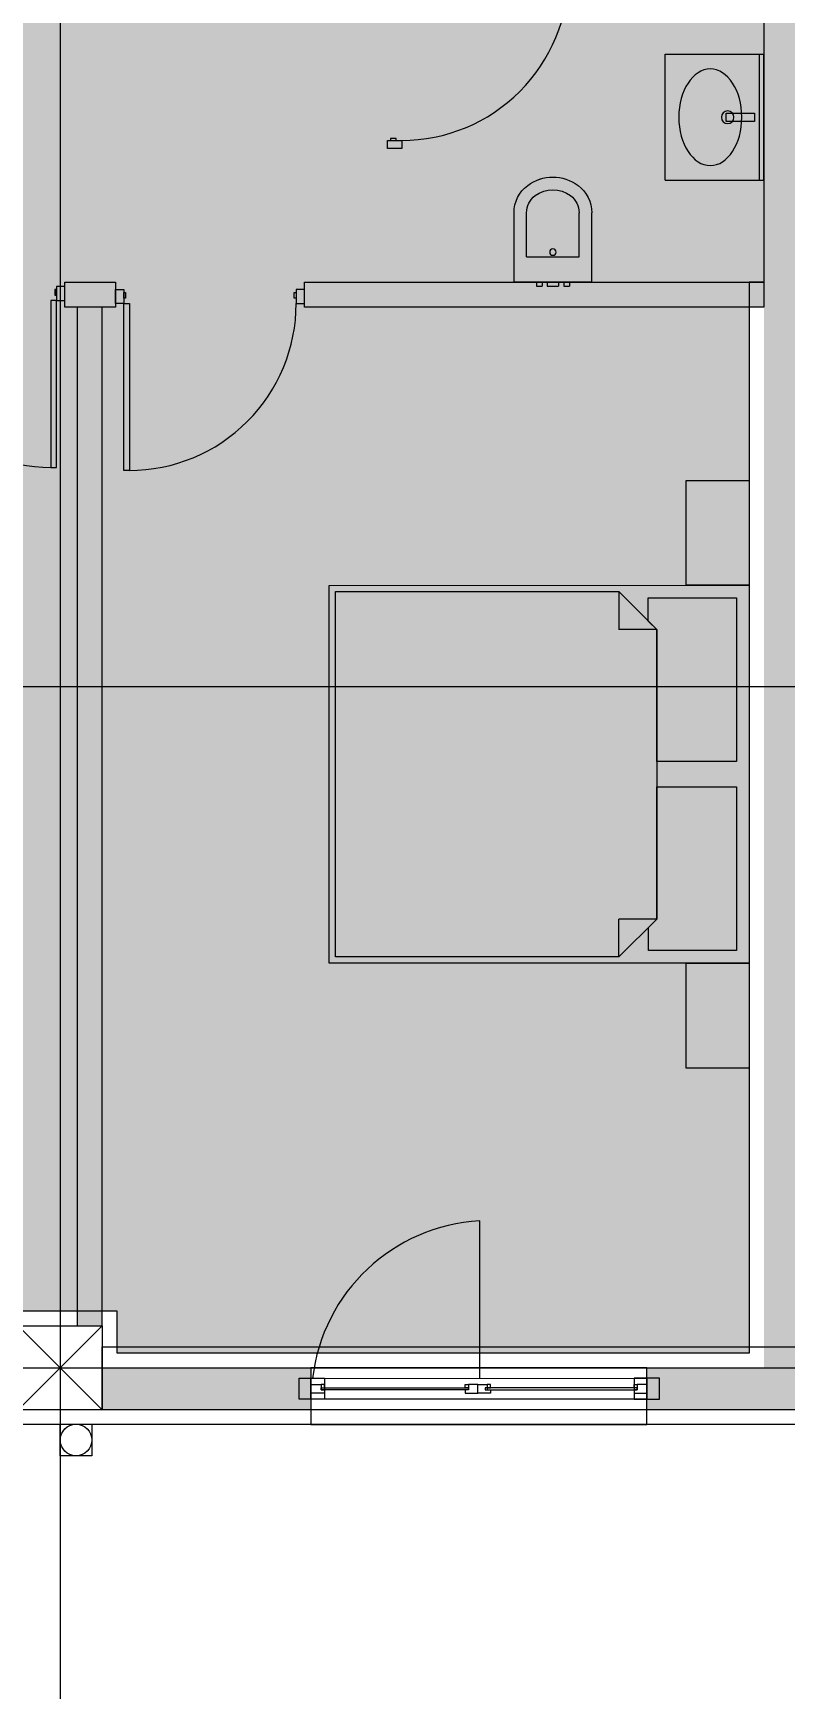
# Model space of a CAD drawing. Header units: millimetres. Extents: x 475159934 to 476245151, y 4620917055 to 4621447368.
# Drawn here: x 475261595 to 475265174, y 4621093686 to 4621101575 of the extents above; entities that cross this region are included whole.
import ezdxf

# ---------------------------------------------------------------- set-up
doc = ezdxf.new("R2010")
doc.units = ezdxf.units.MM
doc.header["$MEASUREMENT"] = 0
for name, color, linetype, lineweight in [('2D Drafting - General_Pen_No__1_Pen_No__7', 7, 'Continuous', 0), ('2D Drafting - General_Pen_No__250_Pen_No__2_Pen_No__250', 7, 'Continuous', 0), ('2D Drafting - General_Pen_No__250_Pen_No__2_Pen_No__7', 7, 'Continuous', 0), ('2D Drafting - General_Pen_No__250_Pen_No__7_Pen_No__250', 7, 'Continuous', 0), ('2D Drafting - General_Pen_No__250_Pen_No__7_Pen_No__7', 7, 'Continuous', 0), ('2D Drafting - General_Pen_No__7_Pen_No__7_Pen_No__7', 7, 'Continuous', 0), ('Doors_Pen_No__7_Pen_No__7_Pen_No__7', 7, 'Continuous', 0), ('G-Anno-Nplt_Pen_No__151', 151, 'Continuous', 0), ('G-Anno-Nplt_Pen_No__4', 7, 'Continuous', 0), ('gegmebi_Pen_No__7_Pen_No__7', 7, 'Continuous', 0), ('kar-panjara_Pen_No__7_Pen_No__7_Pen_No__7', 7, 'Continuous', 0), ('New_0. გაღებები_Pen_No__210', 6, 'Continuous', 0), ('New_reg_nak_Pen_No__7', 7, 'Continuous', 0), ('zoma_Pen_No__1', 1, 'Continuous', 0), ('zoma_Pen_No__142', 142, 'Continuous', 0), ('zoma_Pen_No__5_Pen_No__5', 5, 'Continuous', 0)]:
    doc.layers.add(name, color=color, linetype=linetype, lineweight=lineweight)
for name, color, linetype in [('New_Interior - Furniture', 7, 'Continuous'), ('New_R03_Nakveti', 7, 'Continuous'), ('zoma', 7, 'Continuous')]:
    doc.layers.add(name, color=color, linetype=linetype)
doc.layers.add('New_Interior - Furniture _Pen_No__252', color=7, linetype='Continuous', lineweight=0, true_color=0x666666)
doc.layers.add('New_R03_Nakveti_Pen_No__252', color=7, linetype='Continuous', lineweight=0, true_color=0x666666)
doc.styles.add('GENERATED_STYLE_3', font='arial.ttf')
doc.dimstyles.new('GENERATED_STYLE__11', dxfattribs={"dimtxt": 500, "dimasz": 228, "dimexe": 0.18, "dimexo": 3, "dimgap": 0, "dimtad": 1, "dimlfac": 0.001, "dimzin": 0, "dimdsep": 46, "dimtxsty": 'GENERATED_STYLE_3', "dimblk": 'ARROWHEAD_2', "dimblk1": 'ARROWHEAD_2', "dimblk2": 'ARROWHEAD_2', "dimcen": 0.09, "dimclrd": 1, "dimclre": 1, "dimclrt": 1, "dimadec": 0, "dimazin": 0, "dimtfac": 1, "dimtdec": 4, "dimtmove": 2, "dimatfit": 3, "dimfxl": 1, "dimtolj": 1, "dimtzin": 0, "dimarcsym": 0})
doc.dimstyles.new('GENERATED_STYLE__3', dxfattribs={"dimtxt": 200, "dimasz": 64.421331, "dimexe": 0.18, "dimexo": 3, "dimgap": 0, "dimtad": 1, "dimtih": 1, "dimtoh": 1, "dimlfac": 0.001, "dimzin": 0, "dimdsep": 46, "dimtxsty": 'GENERATED_STYLE_3', "dimblk": 'ARROWHEAD_2', "dimblk1": 'ARROWHEAD_2', "dimblk2": 'ARROWHEAD_2', "dimcen": 0.09, "dimclrd": 142, "dimclre": 142, "dimclrt": 142, "dimadec": 0, "dimazin": 0, "dimtfac": 1, "dimtdec": 4, "dimtmove": 0, "dimatfit": 3, "dimfxl": 1, "dimtolj": 1, "dimtzin": 0, "dimarcsym": 0})
doc.dimstyles.new('GENERATED_STYLE__6', dxfattribs={"dimtxt": 200, "dimasz": 64.421331, "dimexe": 0.18, "dimexo": 3, "dimgap": 0, "dimtad": 1, "dimlfac": 0.001, "dimzin": 0, "dimdsep": 46, "dimtxsty": 'GENERATED_STYLE_3', "dimblk": 'ARROWHEAD_2', "dimblk1": 'ARROWHEAD_2', "dimblk2": 'ARROWHEAD_2', "dimcen": 0.09, "dimclrd": 142, "dimclre": 142, "dimclrt": 142, "dimadec": 0, "dimazin": 0, "dimtfac": 1, "dimtdec": 4, "dimtmove": 0, "dimatfit": 3, "dimfxl": 1, "dimtolj": 1, "dimtzin": 0, "dimarcsym": 0})

# ---------------------------------------------------------------- blocks, each defined once
blk = doc.blocks.new('Bed Layout 23')
at = {"layer": 'New_R03_Nakveti_Pen_No__252', "color": 251, "linetype": 'Continuous', "lineweight": 0, "true_color": 0x666666}
for p, q in [((-900, 0), (-1400, 0)), ((-1400, 0), (-1400, -300)), ((-900, -300), (-900, 0)), ((900, 0), (-900, 0)), ((-900, 0), (-900, -2000)), ((1400, 0), (900, 0)), ((900, 0), (900, -300)), ((900, -2000), (900, 0)), ((1400, -300), (1400, 0)), ((-1400, -300), (-900, -300)), ((900, -300), (1400, -300)), ((-690, -440), (-870, -620)), ((0, -440), (-690, -440)), ((-690, -440), (-690, -620)), ((690, -440), (0, -440)), ((870, -620), (690, -440)), ((690, -440), (690, -620)), ((-870, -620), (-870, -1970)), ((-870, -620), (-690, -620)), ((870, -620), (690, -620)), ((870, -1970), (870, -620)), ((-870, -1970), (0, -1970)), ((0, -1970), (870, -1970)), ((-900, -2000), (900, -2000))]:
    blk.add_line(p, q, dxfattribs=at)
at = {"layer": 'New_R03_Nakveti_Pen_No__252', "color": 251, "linetype": 'Continuous', "lineweight": 0, "true_color": 0x666666, "flags": 128}
for points in [[(-60, -440), (-60, -60), (-840, -60), (-840, -480), (-730, -480), (-690, -440)], [(690, -440), (730, -480), (840, -480), (840, -60), (60, -60), (60, -440)]]:
    blk.add_lwpolyline(points, close=True, dxfattribs=at)
blk = doc.blocks.new('Multi-Basin Counter 26_3')
at = {"layer": 'New_Interior - Furniture _Pen_No__252', "color": 251, "linetype": 'Continuous', "lineweight": 0, "true_color": 0x666666}
for p, q in [((-300, 0), (300, 0)), ((-300, -470), (-300, 0)), ((300, -470), (300, 0)), ((-300, -20), (300, -20)), ((-300, -470), (300, -470))]:
    blk.add_line(p, q, dxfattribs=at)
at = {"layer": 'New_Interior - Furniture _Pen_No__252', "color": 251, "linetype": 'Continuous', "lineweight": 0, "true_color": 0x666666, "flags": 128}
blk.add_lwpolyline([(-20, -180), (20, -180), (20, -45), (-20, -45)], close=True, dxfattribs=at)
at = {"layer": 'New_Interior - Furniture _Pen_No__252', "color": 251, "linetype": 'Continuous', "lineweight": 0, "true_color": 0x666666}
blk.add_circle((0, -172.2), 30, dxfattribs=at)
blk.add_ellipse((0, -255), major_axis=(230, 0), ratio=0.652174, dxfattribs=at)
blk = doc.blocks.new('Bidet 26')
at = {"layer": 'New_Interior - Furniture _Pen_No__252', "color": 251, "linetype": 'Continuous', "lineweight": 0, "true_color": 0x666666}
for p, q in [((185, 0), (-185, 0)), ((-78.5, 20), (-74.5, 20)), ((-78.5, 0), (-78.5, 20)), ((-74.5, 20), (-65, 20)), ((-65, 20), (-55.5, 20)), ((-55.5, 20), (-51.5, 20)), ((-51.5, 0), (-51.5, 20)), ((-27, 20), (-19.1, 20)), ((-27, 0), (-27, 20)), ((-19.1, 20), (0, 20)), ((0, 20), (19.1, 20)), ((0, 0), (19.1, 0)), ((19.1, 20), (27, 20)), ((19.1, 0), (27, 0)), ((27, 0), (27, 20)), ((51.5, 20), (55.5, 20)), ((51.5, 0), (51.5, 20)), ((51.5, 0), (55.5, 0)), ((55.5, 20), (65, 20)), ((55.5, 0), (65, 0)), ((65, 20), (74.5, 20)), ((65, 0), (74.5, 0)), ((74.5, 20), (78.5, 20)), ((74.5, 0), (78.5, 0)), ((78.5, 0), (78.5, 20)), ((185, 0), (185, -330)), ((-185, 0), (-185, -330)), ((-78.5, 0), (-74.5, 0)), ((-74.5, 0), (-65, 0)), ((-65, 0), (-55.5, 0)), ((-55.5, 0), (-51.5, 0)), ((-27, 0), (-19.1, 0)), ((-19.1, 0), (0, 0)), ((-125, -120), (-125, -330)), ((-125, -120), (125, -120)), ((125, -120), (125, -330))]:
    blk.add_line(p, q, dxfattribs=at)
blk.add_circle((0, -142.5), 15, dxfattribs=at)
for centre, radius, start, end in [((-22.5, -330), 162.5, 180, 233.1301), ((-22.5, -330), 162.5, 180, 233.1301), ((-22.5, -330), 102.5, 180, 233.1301), ((22.5, -330), 102.5, 306.8699, 0), ((22.5, -330), 162.5, 306.8699, 0), ((0, -300), 200, 233.1301, 306.8699), ((0, -300), 200, 233.1301, 270), ((0, -300), 140, 233.1301, 306.8699)]:
    blk.add_arc(centre, radius, start, end, dxfattribs=at)
blk = doc.blocks.new('*D770', base_point=(475826095.8, 4621095193.2))
at = {"layer": 'zoma_Pen_No__1', "color": 1, "linetype": 'Continuous', "lineweight": 0, "transparency": 16777216}
for p, q in [((475297124.3, 4621095016.4), (475297124.3, 4621095163.1)), ((475297274.3, 4621094929.8), (475296974.3, 4621095103)), ((475297349.3, 4621095016.4), (475296899.3, 4621095016.4)), ((475297124.3, 4621086861.8), (475297124.3, 4621095016.4)), ((475296974.3, 4621086948.4), (475297274.3, 4621086775.2)), ((475297349.3, 4621086861.8), (475296899.3, 4621086861.8)), ((475297124.3, 4621086715.1), (475297124.3, 4621086861.8))]:
    blk.add_line(p, q, dxfattribs=at)
at = {"layer": 'zoma_Pen_No__1', "color": 1, "lineweight": 0, "transparency": 16777216, "insert": (475297024.3, 4621087694.5), "char_height": 500, "attachment_point": 7, "rotation": 90, "style": 'GENERATED_STYLE_3'}
blk.add_mtext('\\A1;{\\pql;\\fArial|b0|i0|c204|p0;\\W1.000000;8.15}', dxfattribs=at)
blk = doc.blocks.new('ARROWHEAD_2')
at = {"color": 0, "linetype": 'Continuous', "lineweight": 0}
for p, q in [((-0.378, -0.655), (0.378, 0.655)), ((0, 0), (-1, 0))]:
    blk.add_line(p, q, dxfattribs=at)
blk = doc.blocks.new('*D805', base_point=(475826095.8, 4621095193.2))
at = {"layer": 'zoma_Pen_No__142', "color": 142, "linetype": 'Continuous', "lineweight": 0, "transparency": 16777216}
for p, q in [((475261548.8, 4621088996.9), (475261499.9, 4621088912.2)), ((475261524.3, 4621088891), (475261524.3, 4621089018.1)), ((475261948.8, 4621088996.9), (475261899.9, 4621088912.2)), ((475261924.3, 4621088891), (475261924.3, 4621089018.1)), ((475261524.3, 4621088954.5), (475261924.3, 4621088954.5))]:
    blk.add_line(p, q, dxfattribs=at)
blk = doc.blocks.new('*D806', base_point=(475826095.8, 4621095193.2))
at = {"layer": 'zoma_Pen_No__142', "color": 142, "linetype": 'Continuous', "lineweight": 0, "transparency": 16777216}
for p, q in [((475261948.8, 4621088996.9), (475261899.9, 4621088912.2)), ((475261924.3, 4621088891), (475261924.3, 4621089018.1)), ((475268448.8, 4621088996.9), (475268399.9, 4621088912.2)), ((475268424.3, 4621088891), (475268424.3, 4621089018.1)), ((475261924.3, 4621088954.5), (475268424.3, 4621088954.5))]:
    blk.add_line(p, q, dxfattribs=at)
at = {"layer": 'zoma_Pen_No__142', "color": 142, "lineweight": 0, "transparency": 16777216, "char_height": 200, "attachment_point": 7, "style": 'GENERATED_STYLE_3'}
for s, insert in [('\\A1;{\\pql;\\fArial|b0|i0|c204|p0;\\W1.000000;6.50}', (475264907.4, 4621088994.5)), ('\\A1;{\\pql;\\fArial|b0|i0|c204|p0;\\W1.000000;0.40}', (475267866, 4621088994.5))]:
    blk.add_mtext(s, dxfattribs=dict(at, insert=insert))
blk = doc.blocks.new('*D934', base_point=(475826095.8, 4621095193.2))
at = {"layer": 'zoma_Pen_No__142', "color": 142, "linetype": 'Continuous', "lineweight": 0, "transparency": 16777216}
for p, q in [((475300063, 4621110216.4), (475299935.8, 4621110216.4)), ((475300041.8, 4621110192), (475299957, 4621110240.9)), ((475299999.4, 4621110216.4), (475299999.4, 4621110257.9)), ((475299999.4, 4621090861.8), (475299999.4, 4621110216.4)), ((475299957, 4621090886.3), (475300041.8, 4621090837.3)), ((475300063, 4621090861.8), (475299935.8, 4621090861.8)), ((475299999.4, 4621090820.3), (475299999.4, 4621090861.8))]:
    blk.add_line(p, q, dxfattribs=at)
at = {"layer": 'zoma_Pen_No__142', "color": 142, "lineweight": 0, "transparency": 16777216, "insert": (475299959.4, 4621100195.9), "char_height": 200, "attachment_point": 7, "rotation": 90, "style": 'GENERATED_STYLE_3'}
blk.add_mtext('\\A1;{\\pql;\\fArial|b0|i0|c204|p0;\\W1.000000;19.35}', dxfattribs=at)
blk = doc.blocks.new('*D936', base_point=(475826095.8, 4621095193.2))
at = {"layer": 'zoma_Pen_No__142', "color": 142, "linetype": 'Continuous', "lineweight": 0, "transparency": 16777216}
for p, q in [((475299282.4, 4621095016.4), (475299155.2, 4621095016.4)), ((475299176.4, 4621095040.9), (475299261.2, 4621094992)), ((475299218.8, 4621091261.8), (475299218.8, 4621095016.4)), ((475299176.4, 4621091286.3), (475299261.2, 4621091237.3)), ((475299282.4, 4621091261.8), (475299155.2, 4621091261.8))]:
    blk.add_line(p, q, dxfattribs=at)
at = {"layer": 'zoma_Pen_No__142', "color": 142, "lineweight": 0, "transparency": 16777216, "char_height": 200, "attachment_point": 7, "rotation": 90, "style": 'GENERATED_STYLE_3'}
for s, insert in [('\\A1;{\\pql;\\fArial|b0|i0|c204|p0;\\W1.000000;0.40}', (475299178.8, 4621094458.1)), ('\\A1;{\\pql;\\fArial|b0|i0|c204|p0;\\W1.000000;3.75}', (475299178.8, 4621092872.2))]:
    blk.add_mtext(s, dxfattribs=dict(at, insert=insert))

msp = doc.modelspace()

# ---------------------------------------------------------------- hatches: boundary and pattern name
at = {"layer": '2D Drafting - General_Pen_No__250_Pen_No__2_Pen_No__7', "linetype": 'Continuous', "lineweight": 0}
for points in [[(475263264.662, 4621101024.752), (475263384.785, 4621101024.752), (475263384.785, 4621100389.209), (475263264.662, 4621100389.209)], [(475261986.928, 4621100269.085), (475261746.06, 4621100269.085), (475261746.06, 4621100389.209), (475261986.928, 4621100389.209)], [(475265074.343, 4621100389.209), (475265074.343, 4621100269.085), (475262886.928, 4621100269.085), (475262886.928, 4621100389.209)]]:
    msp.add_hatch(color=7, dxfattribs=at).paths.add_polyline_path(points)
at = {"layer": '2D Drafting - General_Pen_No__250_Pen_No__7_Pen_No__7', "linetype": 'Continuous', "lineweight": 0}
for points in [[(475265074.343, 4621102976.356), (475265074.343, 4621095216.425), (475265274.343, 4621095216.425), (475265274.343, 4621102976.356)], [(475261924.343, 4621100269.085), (475261804.343, 4621100269.085), (475261804.343, 4621095416.431), (475261924.343, 4621095416.431)], [(475261924.343, 4621095016.425), (475261924.343, 4621095216.425), (475262916.773, 4621095216.425), (475262916.773, 4621095016.425)], [(475264516.775, 4621095016.425), (475266022.912, 4621095016.425), (475266022.912, 4621095216.372), (475264516.775, 4621095216.372)]]:
    msp.add_hatch(color=7, dxfattribs=at).paths.add_polyline_path(points)
at = {"layer": 'G-Anno-Nplt_Pen_No__151', "linetype": 'Continuous', "lineweight": 0, "true_color": 0x1f2f3f}
msp.add_hatch(color=169, dxfattribs=at).paths.add_polyline_path([(475265074.343, 4621100389.209), (475265004.343, 4621100389.209), (475265004.343, 4621095286.425), (475261994.343, 4621095286.425), (475261994.343, 4621095486.425), (475261454.343, 4621095486.425), (475261454.343, 4621095286.445), (475259113.384, 4621095286.445), (475259094.343, 4621095286.445), (475259094.343, 4621096586.431), (475254894.343, 4621096586.431), (475254894.343, 4621101756.243), (475255294.343, 4621101756.243), (475255294.343, 4621102546.431), (475261014.148, 4621102546.431), (475261014.148, 4621102146.425), (475261694.535, 4621102146.425), (475261694.535, 4621102346.425), (475261994.343, 4621102346.425), (475261994.343, 4621102906.356), (475263264.662, 4621102906.356), (475263264.662, 4621102976.356), (475264484.785, 4621102976.356), (475264484.785, 4621102576.35), (475265074.343, 4621102576.35)])

# ---------------------------------------------------------------- linework, layer by layer
at = {"layer": '2D Drafting - General_Pen_No__1_Pen_No__7', "color": 7, "linetype": 'Continuous', "lineweight": 0}
for p, q in [((475261524.343, 4621095016.431), (475261924.343, 4621095416.431)), ((475261924.343, 4621095016.431), (475261524.343, 4621095416.431))]:
    msp.add_line(p, q, dxfattribs=at)
at = {"layer": '2D Drafting - General_Pen_No__1_Pen_No__7', "color": 7, "linetype": 'Continuous', "lineweight": 0, "flags": 128}
for points in [[(475261924.343, 4621095016.431), (475261524.343, 4621095016.431), (475261524.343, 4621095416.431), (475261924.343, 4621095416.431)], [(475268424.343, 4621095016.431), (475261924.343, 4621095016.431), (475261924.343, 4621095316.431), (475268424.343, 4621095316.431)]]:
    msp.add_lwpolyline(points, close=True, dxfattribs=at)
at = {"layer": '2D Drafting - General_Pen_No__1_Pen_No__7', "color": 7, "linetype": 'Continuous', "lineweight": 0}
msp.add_circle((475261799.35, 4621094872.009), 75, dxfattribs=at)
at = {"layer": '2D Drafting - General_Pen_No__250_Pen_No__2_Pen_No__250', "color": 7, "linetype": 'Continuous', "lineweight": 0, "flags": 128}
for points in [[(475261986.928, 4621100269.085), (475261746.06, 4621100269.085), (475261746.06, 4621100389.209), (475261986.928, 4621100389.209)], [(475265074.343, 4621100389.209), (475265074.343, 4621100269.085), (475262886.928, 4621100269.085), (475262886.928, 4621100389.209)]]:
    msp.add_lwpolyline(points, close=True, dxfattribs=at)
at = {"layer": '2D Drafting - General_Pen_No__250_Pen_No__7_Pen_No__250', "color": 7, "linetype": 'Continuous', "lineweight": 0, "flags": 128}
msp.add_lwpolyline([(475261924.343, 4621100269.085), (475261804.343, 4621100269.085), (475261804.343, 4621095416.431), (475261924.343, 4621095416.431)], close=True, dxfattribs=at)
at = {"layer": '2D Drafting - General_Pen_No__7_Pen_No__7_Pen_No__7', "color": 7, "linetype": 'Continuous', "lineweight": 0}
for centre, start, end in [((475263350.108, 4621101858.574), 269.9983116, 359.9999932), ((475261679.883, 4621100300.713), 179.9983197, 270), ((475262053.106, 4621100286.3), 270.0000068, 0.0016884)]:
    msp.add_arc(centre, 794.311, start, end, dxfattribs=at)
at = {"layer": 'Doors_Pen_No__7_Pen_No__7_Pen_No__7', "color": 7, "linetype": 'Continuous', "lineweight": 0, "flags": 128}
for points in [[(475263282.351, 4621101024.752), (475263282.351, 4621101064.263), (475263350.084, 4621101064.263), (475263350.084, 4621101024.752)], [(475263296.751, 4621101073.152), (475263296.751, 4621101064.263), (475263323.417, 4621101064.263), (475263323.417, 4621101073.152)], [(475261706.549, 4621100354.047), (475261697.66, 4621100354.047), (475261697.66, 4621100327.38), (475261706.549, 4621100327.38)], [(475261746.06, 4621100368.447), (475261706.549, 4621100368.447), (475261706.549, 4621100300.713), (475261746.06, 4621100300.713)], [(475261986.928, 4621100354.033), (475262026.439, 4621100354.033), (475262026.439, 4621100286.3), (475261986.928, 4621100286.3)], [(475262026.439, 4621100339.633), (475262035.328, 4621100339.633), (475262035.328, 4621100312.966), (475262026.439, 4621100312.966)], [(475262838.528, 4621100339.656), (475262847.417, 4621100339.656), (475262847.417, 4621100312.99), (475262838.528, 4621100312.99)], [(475262886.928, 4621100354.056), (475262847.417, 4621100354.056), (475262847.417, 4621100286.323), (475262886.928, 4621100286.323)], [(475261706.549, 4621100300.713), (475261679.883, 4621100300.713), (475261679.883, 4621099506.402), (475261706.549, 4621099506.402)], [(475262026.439, 4621100286.3), (475262053.106, 4621100286.3), (475262053.106, 4621099491.989), (475262026.439, 4621099491.989)]]:
    msp.add_lwpolyline(points, close=True, dxfattribs=at)
at = {"layer": 'G-Anno-Nplt_Pen_No__4', "color": 7, "linetype": 'Continuous', "lineweight": 0, "flags": 128}
msp.add_lwpolyline([(475265074.343, 4621102576.35), (475265074.343, 4621100389.209), (475265004.343, 4621100389.209), (475265004.343, 4621095286.425), (475261994.343, 4621095286.425), (475261994.343, 4621095486.425), (475261454.343, 4621095486.425), (475261454.343, 4621095286.445), (475259113.384, 4621095286.445), (475259094.343, 4621095286.445), (475259094.343, 4621096586.431), (475254894.343, 4621096586.431), (475254894.343, 4621101756.243)], dxfattribs=at)
at = {"layer": 'gegmebi_Pen_No__7_Pen_No__7', "color": 7, "linetype": 'Continuous', "lineweight": 0}
for p, q in [((475261724.35, 4621094797.009), (475261724.35, 4621094947.009)), ((475261724.35, 4621094947.009), (475261874.35, 4621094947.009)), ((475261874.35, 4621094947.009), (475261874.35, 4621094797.009)), ((475261874.35, 4621094797.009), (475261724.35, 4621094797.009))]:
    msp.add_line(p, q, dxfattribs=at)
at = {"layer": 'kar-panjara_Pen_No__7_Pen_No__7_Pen_No__7', "color": 7, "linetype": 'Continuous', "lineweight": 0, "flags": 128}
for points in [[(475262982.203, 4621095065.999), (475262862.203, 4621095065.999), (475262862.203, 4621095165.999), (475262982.203, 4621095165.999)], [(475262916.773, 4621095165.998), (475264516.775, 4621095165.943), (475264516.775, 4621095065.998), (475262916.773, 4621095066.053)], [(475262916.773, 4621095135.883), (475262967.203, 4621095135.883), (475262967.203, 4621095120.883), (475262967.203, 4621095110.883), (475262982.203, 4621095110.883), (475262982.203, 4621095095.883), (475262916.773, 4621095095.883)], [(475262982.203, 4621095135.883), (475262967.203, 4621095135.883), (475262967.203, 4621095120.883), (475262982.203, 4621095120.883)], [(475263652.203, 4621095135.883), (475263667.203, 4621095135.883), (475263667.203, 4621095120.883), (475263652.203, 4621095120.883)], [(475263712.203, 4621095135.883), (475263667.203, 4621095135.883), (475263667.203, 4621095120.883), (475263667.203, 4621095110.883), (475263652.203, 4621095110.883), (475263652.203, 4621095095.883), (475263712.203, 4621095095.883)], [(475263712.203, 4621095135.883), (475263757.203, 4621095135.883), (475263757.203, 4621095120.883), (475263757.203, 4621095110.883), (475263772.203, 4621095110.883), (475263772.203, 4621095095.883), (475263712.203, 4621095095.883)], [(475263772.203, 4621095135.883), (475263757.203, 4621095135.883), (475263757.203, 4621095120.883), (475263772.203, 4621095120.883)], [(475264457.101, 4621095065.999), (475264577.101, 4621095065.999), (475264577.101, 4621095165.999), (475264457.101, 4621095165.999)], [(475264457.101, 4621095135.883), (475264471.775, 4621095135.883), (475264471.775, 4621095120.883), (475264457.101, 4621095120.883)], [(475264516.775, 4621095135.883), (475264471.775, 4621095135.883), (475264471.775, 4621095120.883), (475264471.775, 4621095110.883), (475264457.101, 4621095110.883), (475264457.101, 4621095095.883), (475264516.775, 4621095095.883)], [(475262967.203, 4621095120.883), (475263667.203, 4621095120.883), (475263667.203, 4621095110.883), (475262967.203, 4621095110.883)], [(475264471.775, 4621095120.883), (475263747.935, 4621095120.883), (475263747.935, 4621095110.883), (475264471.775, 4621095110.883)]]:
    msp.add_lwpolyline(points, close=True, dxfattribs=at)
at = {"layer": 'New_0. გაღებები_Pen_No__210', "color": 6, "linetype": 'Continuous', "lineweight": 0}
msp.add_line((475263721.345, 4621095165.819), (475263721.345, 4621095915.819), dxfattribs=at)
msp.add_arc((475263767.43, 4621095070.121), 846.953, 93.1191416, 173.5037962, dxfattribs=at)
at = {"layer": 'New_reg_nak_Pen_No__7', "color": 7, "linetype": 'Continuous', "lineweight": 0, "flags": 128}
msp.add_lwpolyline([(475262916.773, 4621095216.425), (475262916.773, 4621094946.778), (475264516.775, 4621094946.778), (475264516.775, 4621095216.425)], close=True, dxfattribs=at)
msp.add_lwpolyline([(475269224.506, 4621095086.854), (475269294.522, 4621095086.853), (475269294.52, 4621094946.778), (475261054.177, 4621094946.778), (475261054.177, 4621095086.8), (475261124.18, 4621095086.8)], dxfattribs=at)
at = {"layer": 'zoma_Pen_No__5_Pen_No__5', "color": 5, "linetype": 'Continuous', "lineweight": 0}
for p, q in [((475261724.343, 4621113497.407), (475261724.343, 4621085262.477)), ((475229343.792, 4621098461.789), (475300771.399, 4621098461.789)), ((475229343.792, 4621095216.425), (475300771.399, 4621095216.425))]:
    msp.add_line(p, q, dxfattribs=at)

# ---------------------------------------------------------------- block references
at = {"layer": 'New_Interior - Furniture', "color": 1, "linetype": 'Continuous', "lineweight": 0, "xscale": -1, "zscale": 1000}
for name, p, rotation in [('Multi-Basin Counter 26_3', (475265074.343, 4621101174.348), 270), ('Bidet 26', (475264069.704, 4621100389.209), 180)]:
    msp.add_blockref(name, p, dxfattribs=dict(at, rotation=rotation))
at = {"layer": 'New_R03_Nakveti', "color": 7, "linetype": 'Continuous', "lineweight": 0, "xscale": -0.9999999999999997, "zscale": 1000, "rotation": 270.0029726951062}
msp.add_blockref('Bed Layout 23', (475265004.27, 4621098044.319), dxfattribs=at)

# ---------------------------------------------------------------- dimensions: what is measured, and where the dimension line sits
at = {"layer": 'zoma', "color": 142, "linetype": 'Continuous', "lineweight": 0}
for base, p1, p2, picture, middle in [((475299999.378, 4621110216.424), (475233707.952, 4621090861.788), (475255423.458, 4621110216.424), '*D934', (475299859.378, 4621100530.933)), ((475299218.793, 4621095016.431), (475233707.952, 4621091261.788), (475297131.911, 4621095016.431), '*D936', (475299078.793, 4621093131.106))]:
    dim = msp.add_linear_dim(base=base, p1=p1, p2=p2, angle=90, dimstyle='GENERATED_STYLE__6', dxfattribs=at)
    dim.commit()
    dim.dimension.update_dxf_attribs({"geometry": picture, "text_midpoint": middle, "dimtype": 160, "text_rotation": 90})
for base, p1, p2, picture, middle in [((475261924.342, 4621088954.549), (475261524.343, 4621106204.915), (475261924.342, 4621106204.915), '*D805', (475261224.922, 4621089094.549)), ((475268424.342, 4621088954.549), (475261924.342, 4621106204.915), (475268424.342, 4621106204.915), '*D806', (475265166.338, 4621089094.549))]:
    dim = msp.add_linear_dim(base=base, p1=p1, p2=p2, dimstyle='GENERATED_STYLE__3', dxfattribs=at)
    dim.commit()
    dim.dimension.update_dxf_attribs({"geometry": picture, "text_midpoint": middle, "dimtype": 160})
at = {"layer": 'zoma', "color": 1, "linetype": 'Continuous', "lineweight": 0}
dim = msp.add_linear_dim(base=(475297124.35, 4621095016.424), p1=(475297124.15, 4621086861.753), p2=(475233224.343, 4621095016.424), angle=90, dimstyle='GENERATED_STYLE__11', dxfattribs=at)
dim.commit()
dim.dimension.update_dxf_attribs({"geometry": '*D770', "text_midpoint": (475296774.35, 4621088341.825), "dimtype": 160, "text_rotation": 90})

doc.saveas('drawing.dxf')
